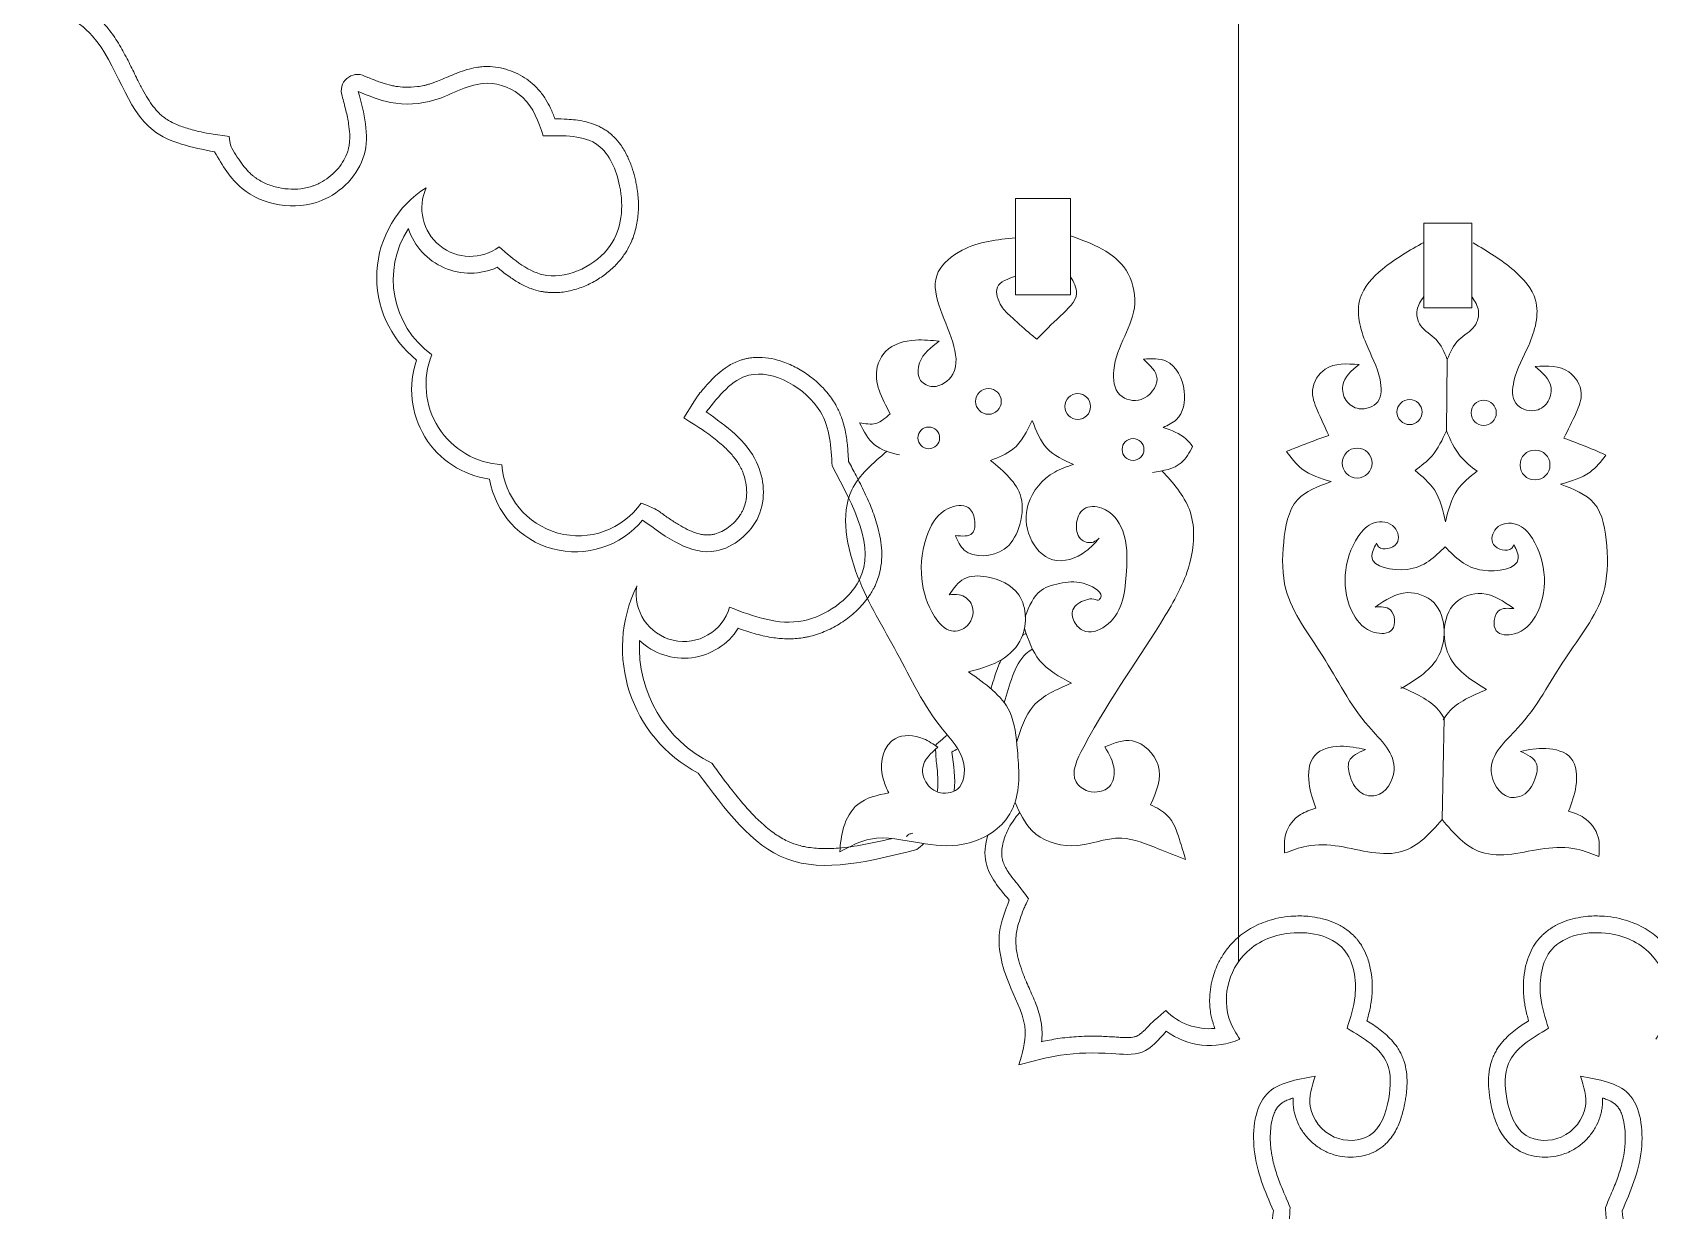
# Model space of a CAD drawing. Header units: millimetres. Extents: x -51923 to -51163, y -26833 to -26390.
# Drawn here: x -51610.03 to -51587.78, y -26590.62 to -26574.41 of the extents above; entities that cross this region are included whole.
import ezdxf

# ---------------------------------------------------------------- set-up
doc = ezdxf.new("R2010")
doc.units = ezdxf.units.MM
doc.header["$LTSCALE"] = 0.35

msp = doc.modelspace()

# ---------------------------------------------------------------- linework, layer by layer
at = {"lineweight": 13}
for p, q in [((-51593.437, -26560.653), (-51593.437, -26587.197)), ((-51590.567, -26578.908), (-51590.578, -26579.891)), ((-51590.61, -26583.848), (-51590.637, -26585.243))]:
    msp.add_line(p, q, dxfattribs=at)
for points in [[(-51596.506, -26576.696), (-51595.751, -26576.696), (-51595.751, -26578.021), (-51596.506, -26578.021)], [(-51590.889, -26577.032), (-51590.229, -26577.032), (-51590.229, -26578.199), (-51590.889, -26578.199)]]:
    msp.add_lwpolyline(points, close=True, dxfattribs=at)
for centre, radius in [((-51596.879, -26579.487), 0.177), ((-51595.651, -26579.557), 0.177), ((-51591.085, -26579.633), 0.173), ((-51590.065, -26579.644), 0.173), ((-51597.701, -26579.989), 0.15), ((-51594.89, -26580.149), 0.15), ((-51591.806, -26580.335), 0.206), ((-51589.359, -26580.362), 0.206)]:
    msp.add_circle(centre, radius, dxfattribs=at)
for centre, radius, start, end in [((-51605.561, -26575.21), 0.223, 63.8167, 198.9456), ((-51603.84, -26577.779), 1.456, 122.1143, 231.4557), ((-51604.009, -26576.825), 0.666, 155.2265, 306.6288), ((-51603.79, -26577.808), 1.278, 146.8202, 234.0549), ((-51604.009, -26576.825), 0.897, 198.4963, 294.466), ((-51603.511, -26579.253), 1.107, 158.29, 266.7044), ((-51603.576, -26579.327), 1.24, 160.7544, 262.2261), ((-51602.522, -26580.281), 1.055, 184.1631, 324.9701), ((-51602.563, -26580.361), 1.196, 189.3882, 320.6367), ((-51599.966, -26582.879), 1.948, 154.0839, 242.2892), ((-51601.07, -26582.135), 0.656, 170.5228, 343.6907), ((-51601.07, -26582.135), 0.886, 226.5261, 327.6707), ((-51599.891, -26582.861), 1.792, 177.3574, 243.646), ((-51593.841, -26587.278), 0.842, 224.8025, 275.28), ((-51593.832, -26587.333), 1.018, 233.7566, 293.8505)]:
    msp.add_arc(centre, radius, start, end, dxfattribs=at)
for points in [[(-51607.527, -26576.052), (-51608.367, -26575.759), (-51609.207, -26574.458), (-51610.034, -26573.925)], [(-51603.004, -26575.832), (-51603.284, -26575.305), (-51603.776, -26575.109), (-51604.498, -26575.338), (-51605.106, -26575.371), (-51605.549, -26575.223)], [(-51605.549, -26575.223), (-51605.469, -26576.094), (-51606.057, -26576.723), (-51607.149, -26576.556), (-51607.527, -26576.052)], [(-51603.612, -26577.359), (-51602.955, -26577.753), (-51602.085, -26577.343), (-51601.954, -26576.52), (-51602.249, -26575.963), (-51603.004, -26575.832)], [(-51596.506, -26577.236), (-51597.243, -26577.407), (-51597.57, -26577.705), (-51597.371, -26578.672), (-51597.371, -26579.112), (-51597.641, -26579.282), (-51597.812, -26579.197), (-51597.826, -26578.956), (-51597.556, -26578.658)], [(-51595.751, -26577.206), (-51594.985, -26577.682), (-51594.866, -26578.14), (-51595.155, -26579.057), (-51595.07, -26579.397), (-51594.777, -26579.459), (-51594.56, -26579.176), (-51594.747, -26578.904)], [(-51590.889, -26577.299), (-51591.459, -26577.667), (-51591.764, -26578.067), (-51591.683, -26578.691), (-51591.491, -26579.187), (-51591.523, -26579.491), (-51591.78, -26579.587), (-51591.956, -26579.475), (-51592.004, -26579.267), (-51591.78, -26578.979)], [(-51590.209, -26577.306), (-51589.647, -26577.687), (-51589.352, -26578.093), (-51589.446, -26578.716), (-51589.649, -26579.208), (-51589.623, -26579.512), (-51589.369, -26579.614), (-51589.191, -26579.506), (-51589.138, -26579.299), (-51589.356, -26579.006)], [(-51596.506, -26577.764), (-51596.755, -26577.916), (-51596.699, -26578.178), (-51596.575, -26578.315), (-51596.327, -26578.536), (-51596.214, -26578.632)], [(-51595.751, -26577.764), (-51595.667, -26578), (-51595.89, -26578.311), (-51596.214, -26578.632)], [(-51590.889, -26578.044), (-51590.982, -26578.228), (-51590.933, -26578.442), (-51590.72, -26578.636), (-51590.567, -26578.908)], [(-51590.225, -26578.051), (-51590.137, -26578.238), (-51590.19, -26578.45), (-51590.408, -26578.64), (-51590.567, -26578.908)], [(-51597.556, -26578.658), (-51597.883, -26578.643), (-51598.295, -26578.8), (-51598.409, -26579.013), (-51598.232, -26579.656)], [(-51594.747, -26578.904), (-51594.432, -26578.934), (-51594.185, -26579.344), (-51594.293, -26579.735), (-51594.476, -26579.844)], [(-51599.031, -26580.375), (-51599.191, -26579.631), (-51600.175, -26579.126), (-51600.761, -26579.631)], [(-51591.78, -26578.979), (-51592.244, -26579.043), (-51592.42, -26579.331), (-51592.356, -26579.603), (-51592.196, -26579.955)], [(-51589.356, -26579.006), (-51588.893, -26579.08), (-51588.723, -26579.372), (-51588.793, -26579.643), (-51588.961, -26579.991)], [(-51600.761, -26579.631), (-51600.069, -26580.322), (-51600.042, -26581.066), (-51600.627, -26581.545), (-51601.638, -26581.119)], [(-51598.232, -26579.656), (-51598.428, -26579.789), (-51598.652, -26579.782)], [(-51598.652, -26579.782), (-51598.448, -26580.083), (-51598.103, -26580.224)], [(-51596.277, -26579.748), (-51596.542, -26580.144), (-51596.85, -26580.298)], [(-51595.708, -26580.355), (-51596.072, -26580.134), (-51596.277, -26579.748)], [(-51594.476, -26579.844), (-51594.162, -26580.003), (-51594.07, -26580.109)], [(-51592.196, -26579.955), (-51592.628, -26580.115), (-51592.779, -26580.177)], [(-51591.01, -26580.438), (-51590.776, -26580.235), (-51590.578, -26579.891)], [(-51590.157, -26580.448), (-51590.387, -26580.239), (-51590.578, -26579.891)], [(-51588.961, -26579.991), (-51588.532, -26580.16), (-51588.383, -26580.226)], [(-51598.276, -26580.173), (-51598.759, -26580.704), (-51598.679, -26581.891), (-51598.138, -26582.945), (-51597.511, -26583.999), (-51597.222, -26584.458), (-51597.307, -26584.823), (-51597.574, -26584.865), (-51597.756, -26584.696), (-51597.784, -26584.528), (-51597.574, -26584.247)], [(-51594.07, -26580.109), (-51594.227, -26580.332), (-51594.622, -26580.464)], [(-51592.779, -26580.177), (-51592.565, -26580.416), (-51592.164, -26580.591)], [(-51588.383, -26580.226), (-51588.602, -26580.459), (-51589.007, -26580.626)], [(-51600.441, -26582.32), (-51599.43, -26582.506), (-51598.658, -26581.948), (-51599.031, -26580.375)], [(-51597.334, -26581.334), (-51597.213, -26581.532), (-51596.663, -26581.521), (-51596.465, -26581.235), (-51596.432, -26580.806), (-51596.85, -26580.298)], [(-51595.357, -26581.37), (-51595.539, -26581.55), (-51595.994, -26581.667), (-51596.306, -26581.357), (-51596.332, -26580.903), (-51595.968, -26580.459), (-51595.708, -26580.355)], [(-51594.492, -26580.442), (-51594.115, -26580.976), (-51594.098, -26581.672), (-51594.446, -26582.435), (-51595.569, -26584.243), (-51595.673, -26584.724), (-51595.506, -26584.849), (-51595.213, -26584.787), (-51595.15, -26584.557), (-51595.276, -26584.243)], [(-51591.01, -26580.438), (-51590.744, -26580.704), (-51590.591, -26581.142)], [(-51590.157, -26580.448), (-51590.429, -26580.707), (-51590.591, -26581.142)], [(-51592.164, -26580.591), (-51592.627, -26580.841), (-51592.817, -26581.426), (-51592.786, -26582.075), (-51592.279, -26582.992), (-51591.646, -26583.963), (-51591.298, -26584.564), (-51591.551, -26584.912), (-51591.741, -26584.88), (-51591.899, -26584.659), (-51591.915, -26584.437), (-51591.693, -26584.279)], [(-51589.007, -26580.626), (-51588.549, -26580.886), (-51588.372, -26581.475), (-51588.418, -26582.123), (-51588.945, -26583.029), (-51589.599, -26583.985), (-51589.961, -26584.579), (-51589.715, -26584.932), (-51589.525, -26584.905), (-51589.361, -26584.687), (-51589.341, -26584.466), (-51589.559, -26584.303)], [(-51597.42, -26582.148), (-51597.283, -26582.148), (-51597.117, -26582.27), (-51597.17, -26582.575), (-51597.388, -26582.645), (-51597.623, -26582.445), (-51597.796, -26581.929), (-51597.708, -26581.291), (-51597.433, -26580.96), (-51597.158, -26580.949), (-51597.07, -26581.114), (-51597.103, -26581.301), (-51597.334, -26581.334)], [(-51596.372, -26582.445), (-51596.155, -26582.089), (-51595.862, -26581.985), (-51595.527, -26582.006), (-51595.339, -26582.194), (-51595.366, -26582.22), (-51595.428, -26582.21), (-51595.542, -26582.22), (-51595.717, -26582.354), (-51595.686, -26582.539), (-51595.542, -26582.653), (-51595.232, -26582.55), (-51594.98, -26581.825), (-51595.032, -26581.266), (-51595.318, -26580.955), (-51595.565, -26580.968), (-51595.669, -26581.188), (-51595.591, -26581.396), (-51595.435, -26581.422), (-51595.357, -26581.37)], [(-51591.56, -26582.318), (-51591.349, -26582.355), (-51591.324, -26582.627), (-51591.572, -26582.665), (-51591.857, -26582.417), (-51591.792, -26581.346), (-51591.573, -26581.159), (-51591.292, -26581.221), (-51591.261, -26581.44), (-51591.511, -26581.487), (-51591.542, -26581.44)], [(-51589.649, -26582.339), (-51589.861, -26582.371), (-51589.892, -26582.643), (-51589.644, -26582.686), (-51589.354, -26582.444), (-51589.395, -26581.373), (-51589.61, -26581.18), (-51589.893, -26581.236), (-51589.929, -26581.455), (-51589.68, -26581.507), (-51589.647, -26581.461)], [(-51591.542, -26581.44), (-51591.605, -26581.627), (-51591.12, -26581.799), (-51590.595, -26581.487)], [(-51589.647, -26581.461), (-51589.589, -26581.65), (-51590.078, -26581.811), (-51590.595, -26581.487)], [(-51597.154, -26583.21), (-51596.747, -26583.068), (-51596.446, -26582.785), (-51596.463, -26582.148), (-51596.906, -26581.901), (-51597.213, -26581.928), (-51597.42, -26582.148)], [(-51591.207, -26583.44), (-51590.704, -26583.024), (-51590.608, -26582.64), (-51590.753, -26582.256), (-51591.113, -26582.119), (-51591.56, -26582.318)], [(-51590.026, -26583.453), (-51590.52, -26583.026), (-51590.608, -26582.64), (-51590.454, -26582.259), (-51590.091, -26582.131), (-51589.649, -26582.339)], [(-51595.736, -26583.365), (-51596.176, -26583.051), (-51596.384, -26582.612)], [(-51598.925, -26585.687), (-51598.5, -26585.51), (-51597.827, -26585.564), (-51597.225, -26585.581), (-51596.641, -26585.245), (-51596.517, -26585.015), (-51596.481, -26584.289), (-51596.587, -26583.759), (-51597.154, -26583.21)], [(-51596.491, -26584.182), (-51596.259, -26583.678), (-51595.736, -26583.365)], [(-51597.574, -26584.247), (-51597.774, -26584.13), (-51598.164, -26584.13), (-51598.305, -26584.289), (-51598.323, -26584.696), (-51598.252, -26584.873)], [(-51595.276, -26584.243), (-51594.899, -26584.159), (-51594.543, -26584.494), (-51594.648, -26585.038)], [(-51591.693, -26584.279), (-51592.041, -26584.232), (-51592.39, -26584.358), (-51592.468, -26584.741), (-51592.374, -26585.086)], [(-51589.559, -26584.303), (-51589.21, -26584.263), (-51588.864, -26584.397), (-51588.795, -26584.781), (-51588.896, -26585.124)], [(-51597.865, -26585.654), (-51599.654, -26585.784), (-51600.871, -26584.603)], [(-51598.252, -26584.873), (-51598.677, -26585.033), (-51598.872, -26585.351), (-51598.925, -26585.687)], [(-51596.513, -26585.005), (-51596.28, -26585.393), (-51595.736, -26585.602), (-51595.046, -26585.498), (-51594.543, -26585.644), (-51594.167, -26585.79)], [(-51594.648, -26585.038), (-51594.418, -26585.184), (-51594.25, -26585.518), (-51594.167, -26585.79)], [(-51592.374, -26585.086), (-51592.585, -26585.173), (-51592.788, -26585.438), (-51592.804, -26585.702)], [(-51588.896, -26585.124), (-51588.687, -26585.216), (-51588.49, -26585.485), (-51588.48, -26585.75)], [(-51592.804, -26585.702), (-51592.5, -26585.609), (-51592.055, -26585.609), (-51591.603, -26585.695), (-51591.182, -26585.679), (-51590.637, -26585.243)], [(-51588.48, -26585.75), (-51588.782, -26585.65), (-51589.226, -26585.64), (-51589.68, -26585.716), (-51590.101, -26585.691), (-51590.637, -26585.243)], [(-51596.461, -26588.617), (-51596.373, -26588.155), (-51596.571, -26587.561), (-51596.725, -26586.791), (-51596.593, -26586.351)], [(-51591.945, -26588.115), (-51591.835, -26587.67), (-51591.989, -26587.032), (-51592.782, -26586.812), (-51593.377, -26587.12), (-51593.597, -26587.604), (-51593.553, -26588.022), (-51593.421, -26588.264)], [(-51589.173, -26588.115), (-51589.283, -26587.67), (-51589.129, -26587.032), (-51588.336, -26586.812), (-51587.741, -26587.12), (-51587.521, -26587.604), (-51587.565, -26588.022), (-51587.697, -26588.264)], [(-51594.434, -26588.154), (-51594.765, -26588.441), (-51595.183, -26588.463), (-51595.888, -26588.485), (-51596.461, -26588.617)], [(-51592.385, -26588.775), (-51592.451, -26589.193), (-51592.121, -26589.611), (-51591.637, -26589.589), (-51591.372, -26589.083), (-51591.394, -26588.599), (-51591.945, -26588.115)], [(-51588.733, -26588.775), (-51588.666, -26589.193), (-51588.997, -26589.611), (-51589.481, -26589.589), (-51589.746, -26589.083), (-51589.724, -26588.599), (-51589.173, -26588.115)], [(-51592.958, -26590.625), (-51593.222, -26589.787), (-51593.046, -26589.017), (-51592.385, -26588.775)], [(-51588.16, -26590.625), (-51587.896, -26589.787), (-51588.072, -26589.017), (-51588.733, -26588.775)], [(-51591.945, -26592), (-51592.495, -26591.768), (-51592.892, -26591.438), (-51592.958, -26590.625)], [(-51589.173, -26592), (-51588.623, -26591.768), (-51588.226, -26591.438), (-51588.16, -26590.625)]]:
    msp.add_spline(points, degree=3, dxfattribs=at)
for points, knots in [([(-51607.328, -26575.839), (-51607.572, -26575.808), (-51607.66, -26575.791), (-51607.807, -26575.756), (-51607.869, -26575.74), (-51607.984, -26575.703), (-51608.037, -26575.683), (-51608.12, -26575.644), (-51608.152, -26575.626), (-51608.193, -26575.6), (-51608.205, -26575.592), (-51608.223, -26575.579), (-51608.23, -26575.573), (-51608.256, -26575.553), (-51608.274, -26575.537), (-51608.318, -26575.492), (-51608.344, -26575.462), (-51608.396, -26575.395), (-51608.421, -26575.358), (-51608.47, -26575.279), (-51608.494, -26575.237), (-51608.542, -26575.149), (-51608.566, -26575.102), (-51608.623, -26574.988), (-51608.656, -26574.919), (-51608.726, -26574.779), (-51608.763, -26574.708), (-51608.844, -26574.566), (-51608.887, -26574.495), (-51608.956, -26574.401), (-51608.975, -26574.376), (-51609.009, -26574.334), (-51609.023, -26574.318), (-51609.051, -26574.286), (-51609.066, -26574.271), (-51609.11, -26574.226), (-51609.14, -26574.197), (-51609.232, -26574.117), (-51609.295, -26574.07), (-51609.414, -26573.99), (-51609.469, -26573.956), (-51609.524, -26573.925)], [0, 0, 0, 0, 20.827922, 20.827922, 37.082676, 37.082676, 53.337431, 53.337431, 65.176135, 65.176135, 69.886015, 69.886015, 73.146908, 73.146908, 81.444572, 81.444572, 94.15865, 94.15865, 106.872727, 106.872727, 119.586805, 119.586805, 132.300882, 132.300882, 149.930005, 149.930005, 167.559128, 167.559128, 185.18825, 185.18825, 191.892681, 191.892681, 196.237875, 196.237875, 200.583069, 200.583069, 209.273457, 209.273457, 226.190553, 226.190553, 240.264664, 240.264664, 240.264664, 240.264664]), ([(-51602.843, -26575.599), (-51602.861, -26575.551), (-51602.882, -26575.502), (-51602.925, -26575.41), (-51602.948, -26575.368), (-51603, -26575.283), (-51603.03, -26575.242), (-51603.082, -26575.182), (-51603.1, -26575.163), (-51603.128, -26575.136), (-51603.137, -26575.127), (-51603.155, -26575.111), (-51603.164, -26575.103), (-51603.192, -26575.081), (-51603.211, -26575.066), (-51603.27, -26575.025), (-51603.312, -26575.001), (-51603.397, -26574.959), (-51603.442, -26574.941), (-51603.532, -26574.911), (-51603.579, -26574.899), (-51603.673, -26574.883), (-51603.721, -26574.879), (-51603.783, -26574.878), (-51603.796, -26574.878), (-51603.822, -26574.879), (-51603.835, -26574.88), (-51603.874, -26574.883), (-51603.899, -26574.887), (-51603.97, -26574.898), (-51604.013, -26574.909), (-51604.097, -26574.933), (-51604.137, -26574.947), (-51604.214, -26574.976), (-51604.251, -26574.992), (-51604.322, -26575.022), (-51604.356, -26575.036), (-51604.422, -26575.065), (-51604.454, -26575.078), (-51604.501, -26575.096), (-51604.516, -26575.101), (-51604.541, -26575.11), (-51604.551, -26575.113), (-51604.567, -26575.118), (-51604.574, -26575.12), (-51604.589, -26575.125), (-51604.596, -26575.127), (-51604.617, -26575.132), (-51604.632, -26575.136), (-51604.675, -26575.146), (-51604.705, -26575.151), (-51604.793, -26575.162), (-51604.853, -26575.165), (-51604.952, -26575.161), (-51604.992, -26575.157), (-51605.042, -26575.149), (-51605.052, -26575.147), (-51605.082, -26575.141), (-51605.102, -26575.136), (-51605.169, -26575.119), (-51605.217, -26575.104), (-51605.316, -26575.069), (-51605.366, -26575.049), (-51605.433, -26575.022), (-51605.448, -26575.016), (-51605.462, -26575.01)], [12.41467, 12.41467, 12.41467, 12.41467, 23.505651, 23.505651, 33.075733, 33.075733, 42.645814, 42.645814, 47.43397, 47.43397, 49.569366, 49.569366, 51.704763, 51.704763, 55.975556, 55.975556, 64.517142, 64.517142, 73.058728, 73.058728, 81.600314, 81.600314, 90.1419, 90.1419, 92.500503, 92.500503, 94.859106, 94.859106, 99.576312, 99.576312, 108.352195, 108.352195, 117.128078, 117.128078, 125.903961, 125.903961, 134.679844, 134.679844, 143.455726, 143.455726, 148.027221, 148.027221, 150.85791, 150.85791, 153.021356, 153.021356, 155.184802, 155.184802, 159.511693, 159.511693, 168.165476, 168.165476, 185.473042, 185.473042, 197.308233, 197.308233, 200.375111, 200.375111, 206.508867, 206.508867, 220.321158, 220.321158, 234.133449, 234.133449, 237.920214, 237.920214, 237.920214, 237.920214]), ([(-51605.772, -26575.282), (-51605.753, -26575.351), (-51605.736, -26575.418), (-51605.705, -26575.546), (-51605.692, -26575.609), (-51605.675, -26575.716), (-51605.67, -26575.763), (-51605.666, -26575.852), (-51605.667, -26575.893), (-51605.674, -26575.95), (-51605.676, -26575.968), (-51605.683, -26576.001), (-51605.686, -26576.017), (-51605.696, -26576.048), (-51605.701, -26576.064), (-51605.722, -26576.119), (-51605.742, -26576.158), (-51605.79, -26576.234), (-51605.818, -26576.271), (-51605.882, -26576.34), (-51605.917, -26576.373), (-51605.993, -26576.431), (-51606.033, -26576.457), (-51606.091, -26576.487), (-51606.107, -26576.495), (-51606.137, -26576.507), (-51606.151, -26576.513), (-51606.179, -26576.523), (-51606.193, -26576.528), (-51606.236, -26576.54), (-51606.265, -26576.547), (-51606.352, -26576.563), (-51606.411, -26576.567), (-51606.531, -26576.564), (-51606.59, -26576.557), (-51606.707, -26576.532), (-51606.763, -26576.514), (-51606.868, -26576.468), (-51606.917, -26576.441), (-51606.971, -26576.403), (-51606.981, -26576.395), (-51606.999, -26576.381), (-51607.007, -26576.374), (-51607.03, -26576.354), (-51607.044, -26576.341), (-51607.086, -26576.298), (-51607.112, -26576.267), (-51607.164, -26576.2), (-51607.189, -26576.163), (-51607.239, -26576.086), (-51607.264, -26576.045), (-51607.302, -26575.98), (-51607.315, -26575.958), (-51607.328, -26575.839)], [0, 0, 0, 0, 16.159956, 16.159956, 32.319912, 32.319912, 45.586663, 45.586663, 58.853413, 58.853413, 64.703752, 64.703752, 70.475677, 70.475677, 76.247603, 76.247603, 90.228334, 90.228334, 104.209066, 104.209066, 118.189798, 118.189798, 132.17053, 132.17053, 137.486546, 137.486546, 141.906076, 141.906076, 146.325606, 146.325606, 155.164666, 155.164666, 172.073031, 172.073031, 188.981396, 188.981396, 205.889761, 205.889761, 222.798125, 222.798125, 226.727118, 226.727118, 230.127567, 230.127567, 236.526757, 236.526757, 248.616898, 248.616898, 260.70704, 260.70704, 272.797181, 272.797181, 278.943334, 278.943334, 278.943334, 278.943334]), ([(-51603.638, -26577.641), (-51603.632, -26577.645), (-51603.627, -26577.65), (-51603.572, -26577.695), (-51603.521, -26577.736), (-51603.422, -26577.805), (-51603.376, -26577.835), (-51603.278, -26577.889), (-51603.226, -26577.914), (-51603.129, -26577.95), (-51603.084, -26577.963), (-51603.024, -26577.975), (-51603.009, -26577.978), (-51602.978, -26577.982), (-51602.962, -26577.984), (-51602.929, -26577.987), (-51602.913, -26577.988), (-51602.865, -26577.99), (-51602.833, -26577.99), (-51602.738, -26577.984), (-51602.675, -26577.974), (-51602.553, -26577.944), (-51602.493, -26577.924), (-51602.376, -26577.875), (-51602.319, -26577.846), (-51602.211, -26577.781), (-51602.159, -26577.744), (-51602.061, -26577.664), (-51602.015, -26577.62), (-51601.953, -26577.549), (-51601.933, -26577.525), (-51601.901, -26577.481), (-51601.887, -26577.462), (-51601.862, -26577.423), (-51601.85, -26577.403), (-51601.816, -26577.342), (-51601.796, -26577.301), (-51601.753, -26577.193), (-51601.734, -26577.126), (-51601.706, -26576.991), (-51601.699, -26576.923), (-51601.693, -26576.787), (-51601.695, -26576.718), (-51601.705, -26576.615), (-51601.71, -26576.579), (-51601.719, -26576.52), (-51601.724, -26576.496), (-51601.733, -26576.449), (-51601.739, -26576.425), (-51601.756, -26576.354), (-51601.77, -26576.306), (-51601.805, -26576.206), (-51601.827, -26576.153), (-51601.878, -26576.05), (-51601.908, -26576), (-51601.968, -26575.917), (-51601.997, -26575.882), (-51602.043, -26575.836), (-51602.057, -26575.823), (-51602.083, -26575.801), (-51602.093, -26575.792), (-51602.113, -26575.777), (-51602.122, -26575.771), (-51602.139, -26575.758), (-51602.148, -26575.753), (-51602.175, -26575.735), (-51602.193, -26575.725), (-51602.249, -26575.695), (-51602.288, -26575.679), (-51602.365, -26575.652), (-51602.404, -26575.642), (-51602.482, -26575.625), (-51602.521, -26575.618), (-51602.599, -26575.609), (-51602.637, -26575.605), (-51602.732, -26575.6), (-51602.788, -26575.599), (-51602.843, -26575.599)], [12.130874, 12.130874, 12.130874, 12.130874, 13.685096, 13.685096, 27.370192, 27.370192, 38.559306, 38.559306, 49.74842, 49.74842, 58.375556, 58.375556, 61.141905, 61.141905, 64.080372, 64.080372, 67.018839, 67.018839, 72.895774, 72.895774, 84.57057, 84.57057, 96.245367, 96.245367, 107.920164, 107.920164, 119.59496, 119.59496, 131.269757, 131.269757, 136.959166, 136.959166, 141.274829, 141.274829, 145.590492, 145.590492, 154.221818, 154.221818, 167.541208, 167.541208, 180.860598, 180.860598, 194.179988, 194.179988, 201.238664, 201.238664, 205.968082, 205.968082, 210.697499, 210.697499, 220.156335, 220.156335, 231.009564, 231.009564, 241.862794, 241.862794, 250.076522, 250.076522, 253.589524, 253.589524, 256.059331, 256.059331, 257.951914, 257.951914, 259.844496, 259.844496, 263.629662, 263.629662, 271.428626, 271.428626, 279.22759, 279.22759, 287.026555, 287.026555, 294.825519, 294.825519, 306.339404, 306.339404, 306.339404, 306.339404]), ([(-51598.804, -26580.312), (-51598.806, -26580.269), (-51598.809, -26580.224), (-51598.817, -26580.116), (-51598.823, -26580.051), (-51598.843, -26579.918), (-51598.857, -26579.851), (-51598.892, -26579.73), (-51598.911, -26579.678), (-51598.945, -26579.603), (-51598.956, -26579.58), (-51598.977, -26579.542), (-51598.985, -26579.526), (-51599.004, -26579.496), (-51599.013, -26579.481), (-51599.042, -26579.437), (-51599.063, -26579.408), (-51599.13, -26579.326), (-51599.179, -26579.274), (-51599.284, -26579.179), (-51599.341, -26579.135), (-51599.459, -26579.056), (-51599.521, -26579.021), (-51599.649, -26578.961), (-51599.715, -26578.936), (-51599.837, -26578.902), (-51599.893, -26578.892), (-51600.004, -26578.88), (-51600.061, -26578.879), (-51600.141, -26578.886), (-51600.164, -26578.889), (-51600.202, -26578.896), (-51600.218, -26578.9), (-51600.249, -26578.907), (-51600.264, -26578.912), (-51600.309, -26578.926), (-51600.338, -26578.937), (-51600.393, -26578.963), (-51600.42, -26578.977), (-51600.486, -26579.016), (-51600.523, -26579.043), (-51600.594, -26579.099), (-51600.628, -26579.129), (-51600.691, -26579.191), (-51600.721, -26579.223), (-51600.779, -26579.288), (-51600.807, -26579.32), (-51600.871, -26579.399), (-51600.907, -26579.445), (-51601.072, -26579.715)], [4.071581, 4.071581, 4.071581, 4.071581, 14.142728, 14.142728, 28.285456, 28.285456, 42.428184, 42.428184, 53.301947, 53.301947, 58.105348, 58.105348, 61.340185, 61.340185, 64.575022, 64.575022, 71.044697, 71.044697, 83.980998, 83.980998, 96.9173, 96.9173, 109.853602, 109.853602, 122.789903, 122.789903, 133.067078, 133.067078, 143.344253, 143.344253, 147.459544, 147.459544, 150.277723, 150.277723, 153.095902, 153.095902, 158.73226, 158.73226, 164.368618, 164.368618, 173.250188, 173.250188, 182.131758, 182.131758, 191.013328, 191.013328, 199.894898, 199.894898, 212.236481, 212.236481, 212.236481, 212.236481]), ([(-51601.072, -26579.715), (-51600.829, -26579.865), (-51600.765, -26579.911), (-51600.644, -26580.002), (-51600.587, -26580.048), (-51600.494, -26580.132), (-51600.455, -26580.17), (-51600.385, -26580.248), (-51600.355, -26580.287), (-51600.314, -26580.35), (-51600.301, -26580.373), (-51600.282, -26580.409), (-51600.276, -26580.423), (-51600.263, -26580.452), (-51600.257, -26580.466), (-51600.241, -26580.511), (-51600.232, -26580.541), (-51600.215, -26580.617), (-51600.208, -26580.662), (-51600.204, -26580.751), (-51600.207, -26580.796), (-51600.219, -26580.873), (-51600.228, -26580.907), (-51600.243, -26580.948), (-51600.246, -26580.958), (-51600.253, -26580.974), (-51600.256, -26580.981), (-51600.263, -26580.995), (-51600.266, -26581.001), (-51600.278, -26581.022), (-51600.286, -26581.036), (-51600.315, -26581.081), (-51600.339, -26581.111), (-51600.393, -26581.168), (-51600.423, -26581.194), (-51600.484, -26581.24), (-51600.517, -26581.26), (-51600.581, -26581.292), (-51600.613, -26581.304), (-51600.652, -26581.314), (-51600.66, -26581.316), (-51600.678, -26581.32), (-51600.687, -26581.321), (-51600.706, -26581.323), (-51600.715, -26581.324), (-51600.744, -26581.325), (-51600.763, -26581.325), (-51600.803, -26581.321), (-51600.824, -26581.318), (-51600.866, -26581.308), (-51600.889, -26581.302), (-51600.947, -26581.282), (-51600.984, -26581.267), (-51601.062, -26581.229), (-51601.102, -26581.207), (-51601.184, -26581.157), (-51601.227, -26581.13), (-51601.313, -26581.071), (-51601.357, -26581.04), (-51601.435, -26580.983), (-51601.468, -26580.959), (-51601.658, -26580.887)], [0, 0, 0, 0, 18.625159, 18.625159, 37.250318, 37.250318, 52.407809, 52.407809, 67.5653, 67.5653, 75.71746, 75.71746, 80.582542, 80.582542, 85.447624, 85.447624, 95.177789, 95.177789, 109.02787, 109.02787, 122.877952, 122.877952, 134.362069, 134.362069, 137.723417, 137.723417, 140.282444, 140.282444, 142.841471, 142.841471, 147.959525, 147.959525, 159.835205, 159.835205, 171.710886, 171.710886, 183.586566, 183.586566, 195.462246, 195.462246, 198.868715, 198.868715, 202.766303, 202.766303, 206.663891, 206.663891, 214.459068, 214.459068, 222.254244, 222.254244, 230.049421, 230.049421, 242.145753, 242.145753, 254.242085, 254.242085, 266.338417, 266.338417, 278.434748, 278.434748, 287.360654, 287.360654, 287.360654, 287.360654]), ([(-51600.321, -26582.609), (-51600.316, -26582.611), (-51600.31, -26582.613), (-51600.229, -26582.642), (-51600.153, -26582.667), (-51599.996, -26582.71), (-51599.915, -26582.728), (-51599.769, -26582.748), (-51599.704, -26582.754), (-51599.571, -26582.755), (-51599.503, -26582.751), (-51599.417, -26582.737), (-51599.399, -26582.734), (-51599.362, -26582.727), (-51599.344, -26582.723), (-51599.29, -26582.709), (-51599.254, -26582.698), (-51599.146, -26582.661), (-51599.075, -26582.63), (-51598.94, -26582.557), (-51598.875, -26582.516), (-51598.753, -26582.423), (-51598.696, -26582.373), (-51598.592, -26582.263), (-51598.545, -26582.204), (-51598.49, -26582.118), (-51598.476, -26582.096), (-51598.455, -26582.057), (-51598.447, -26582.041), (-51598.432, -26582.008), (-51598.425, -26581.991), (-51598.405, -26581.941), (-51598.393, -26581.908), (-51598.369, -26581.819), (-51598.358, -26581.764), (-51598.347, -26581.654), (-51598.346, -26581.599), (-51598.35, -26581.49), (-51598.356, -26581.435), (-51598.374, -26581.328), (-51598.386, -26581.275), (-51598.422, -26581.14), (-51598.449, -26581.059), (-51598.511, -26580.899), (-51598.546, -26580.82), (-51598.621, -26580.662), (-51598.66, -26580.584), (-51598.735, -26580.441), (-51598.769, -26580.376), (-51598.804, -26580.312)], [16.144001, 16.144001, 16.144001, 16.144001, 17.519915, 17.519915, 35.039829, 35.039829, 52.559744, 52.559744, 65.95772, 65.95772, 79.355696, 79.355696, 82.934044, 82.934044, 86.512392, 86.512392, 93.669089, 93.669089, 108.380904, 108.380904, 123.092719, 123.092719, 137.804535, 137.804535, 152.51635, 152.51635, 157.644149, 157.644149, 161.195686, 161.195686, 164.747224, 164.747224, 171.850298, 171.850298, 183.297707, 183.297707, 194.745115, 194.745115, 206.192524, 206.192524, 217.639933, 217.639933, 235.332157, 235.332157, 253.024382, 253.024382, 270.716606, 270.716606, 285.527642, 285.527642, 285.527642, 285.527642]), ([(-51596.361, -26582.678), (-51596.365, -26582.68), (-51596.368, -26582.682), (-51596.384, -26582.691), (-51596.398, -26582.699), (-51596.411, -26582.708)], [106.882471, 106.882471, 106.882471, 106.882471, 107.480225, 107.480225, 110.205583, 110.205583, 110.205583, 110.205583]), ([(-51596.274, -26582.894), (-51596.305, -26582.913), (-51596.535, -26583.084), (-51596.58, -26583.395), (-51596.664, -26583.632)], [109.106571, 109.106571, 109.106571, 109.106571, 117.580105, 176.942597, 176.942597, 176.942597, 176.942597]), ([(-51596.703, -26583.044), (-51596.704, -26583.046), (-51596.705, -26583.048), (-51596.723, -26583.084), (-51596.737, -26583.117), (-51596.763, -26583.184), (-51596.774, -26583.216), (-51596.8, -26583.295), (-51596.814, -26583.34), (-51596.833, -26583.403), (-51596.839, -26583.423), (-51596.844, -26583.442)], [136.707575, 136.707575, 136.707575, 136.707575, 137.15126, 137.15126, 144.390938, 144.390938, 151.630617, 151.630617, 161.97871, 161.97871, 166.869527, 166.869527, 166.869527, 166.869527]), ([(-51590.61, -26583.848), (-51590.632, -26583.808), (-51590.767, -26583.608), (-51591.01, -26583.502), (-51591.207, -26583.417)], [0.5138699, 0.5138699, 0.5138699, 0.5138699, 0.6903443, 1.4494971, 1.4494971, 1.4494971, 1.4494971]), ([(-51590.621, -26583.867), (-51590.6, -26583.831), (-51590.464, -26583.638), (-51590.224, -26583.537), (-51590.026, -26583.453)], [0.5307859, 0.5307859, 0.5307859, 0.5307859, 0.6903443, 1.4494971, 1.4494971, 1.4494971, 1.4494971]), ([(-51597.441, -26584.082), (-51597.447, -26584.085), (-51597.454, -26584.088), (-51597.471, -26584.098), (-51597.611, -26584.221), (-51597.611, -26584.221)], [253.574633, 253.574633, 253.574633, 253.574633, 255.195542, 255.195542, 258.114114, 258.114114, 258.114114, 258.114114]), ([(-51597.608, -26584.278), (-51597.6, -26584.424), (-51597.592, -26584.479), (-51597.58, -26584.593), (-51597.575, -26584.65), (-51597.574, -26584.739), (-51597.575, -26584.773), (-51597.579, -26584.82), (-51597.58, -26584.834), (-51597.583, -26584.852), (-51597.583, -26584.857), (-51597.584, -26584.861)], [1.670492, 1.670492, 1.670492, 1.670492, 15.621626, 15.621626, 31.243252, 31.243252, 41.163073, 41.163073, 45.586903, 45.586903, 46.964081, 46.964081, 46.964081, 46.964081]), ([(-51598.209, -26585.502), (-51598.213, -26585.503), (-51598.218, -26585.505), (-51598.35, -26585.536), (-51598.474, -26585.564), (-51598.715, -26585.608), (-51598.832, -26585.625), (-51599.028, -26585.641), (-51599.11, -26585.643), (-51599.266, -26585.637), (-51599.34, -26585.629), (-51599.438, -26585.609), (-51599.465, -26585.603), (-51599.514, -26585.589), (-51599.535, -26585.582), (-51599.57, -26585.57), (-51599.585, -26585.564), (-51599.614, -26585.552), (-51599.629, -26585.545), (-51599.672, -26585.525), (-51599.701, -26585.51), (-51599.785, -26585.461), (-51599.84, -26585.423), (-51599.949, -26585.337), (-51600.004, -26585.289), (-51600.111, -26585.184), (-51600.165, -26585.127), (-51600.271, -26585.006), (-51600.324, -26584.942), (-51600.457, -26584.775), (-51600.537, -26584.668), (-51600.641, -26584.528), (-51600.663, -26584.497), (-51600.686, -26584.467)], [21.838328, 21.838328, 21.838328, 21.838328, 22.91303, 22.91303, 52.165141, 52.165141, 81.417251, 81.417251, 103.748549, 103.748549, 126.079847, 126.079847, 135.004098, 135.004098, 142.211789, 142.211789, 147.366507, 147.366507, 152.521225, 152.521225, 162.830662, 162.830662, 182.63271, 182.63271, 202.434758, 202.434758, 222.236805, 222.236805, 242.038853, 242.038853, 272.137241, 272.137241, 280.549125, 280.549125, 280.549125, 280.549125]), ([(-51596.326, -26586.332), (-51596.451, -26586.162), (-51596.483, -26586.124), (-51596.543, -26586.051), (-51596.57, -26586.016), (-51596.612, -26585.955), (-51596.629, -26585.928), (-51596.656, -26585.877), (-51596.667, -26585.852), (-51596.679, -26585.819), (-51596.682, -26585.809), (-51596.687, -26585.792), (-51596.688, -26585.786), (-51596.691, -26585.772), (-51596.692, -26585.765), (-51596.695, -26585.744), (-51596.696, -26585.729), (-51596.697, -26585.686), (-51596.695, -26585.656), (-51596.686, -26585.595), (-51596.679, -26585.562), (-51596.66, -26585.497), (-51596.648, -26585.463), (-51596.618, -26585.396), (-51596.602, -26585.362), (-51596.562, -26585.293), (-51596.538, -26585.257), (-51596.503, -26585.209), (-51596.491, -26585.194), (-51596.47, -26585.168), (-51596.459, -26585.156), (-51596.449, -26585.144)], [0, 0, 0, 0, 11.72155, 11.72155, 23.4431, 23.4431, 33.037423, 33.037423, 42.631746, 42.631746, 46.901931, 46.901931, 49.800971, 49.800971, 52.700012, 52.700012, 58.498094, 58.498094, 68.761902, 68.761902, 79.02571, 79.02571, 89.289518, 89.289518, 99.553326, 99.553326, 111.202784, 111.202784, 116.207653, 116.207653, 120.784378, 120.784378, 120.784378, 120.784378]), ([(-51597.971, -26585.443), (-51597.972, -26585.444), (-51597.973, -26585.445), (-51597.986, -26585.456), (-51597.998, -26585.466), (-51598.011, -26585.476)], [117.821201, 117.821201, 117.821201, 117.821201, 118.082163, 118.082163, 121.959998, 121.959998, 121.959998, 121.959998]), ([(-51596.593, -26586.351), (-51596.732, -26586.188), (-51596.958, -26585.923), (-51596.927, -26585.586), (-51596.888, -26585.457)], [0, 0, 0, 0, 48.627714, 79.613324, 79.613324, 79.613324, 79.613324]), ([(-51596.149, -26588.3), (-51596.147, -26588.286), (-51596.146, -26588.272), (-51596.143, -26588.241), (-51596.142, -26588.222), (-51596.142, -26588.19), (-51596.142, -26588.175), (-51596.142, -26588.15), (-51596.143, -26588.139), (-51596.145, -26588.106), (-51596.147, -26588.085), (-51596.156, -26588.018), (-51596.165, -26587.974), (-51596.188, -26587.889), (-51596.201, -26587.848), (-51596.23, -26587.769), (-51596.245, -26587.731), (-51596.277, -26587.657), (-51596.293, -26587.621), (-51596.324, -26587.551), (-51596.339, -26587.517), (-51596.359, -26587.471), (-51596.364, -26587.459), (-51596.375, -26587.434), (-51596.38, -26587.421), (-51596.395, -26587.384), (-51596.404, -26587.359), (-51596.431, -26587.285), (-51596.447, -26587.236), (-51596.473, -26587.14), (-51596.484, -26587.093), (-51596.498, -26587.003), (-51596.502, -26586.959), (-51596.502, -26586.901), (-51596.502, -26586.886), (-51596.5, -26586.855), (-51596.499, -26586.84), (-51596.496, -26586.817), (-51596.495, -26586.81), (-51596.493, -26586.794), (-51596.492, -26586.787), (-51596.487, -26586.763), (-51596.484, -26586.747), (-51596.471, -26586.693), (-51596.458, -26586.652), (-51596.429, -26586.567), (-51596.413, -26586.523), (-51596.39, -26586.463), (-51596.384, -26586.449), (-51596.326, -26586.332)], [27.97726, 27.97726, 27.97726, 27.97726, 30.669965, 30.669965, 34.136913, 34.136913, 36.815131, 36.815131, 38.845714, 38.845714, 42.845835, 42.845835, 51.663009, 51.663009, 60.480183, 60.480183, 69.297358, 69.297358, 78.114532, 78.114532, 86.931706, 86.931706, 90.295549, 90.295549, 93.659391, 93.659391, 100.387077, 100.387077, 113.842447, 113.842447, 127.297817, 127.297817, 140.753187, 140.753187, 145.660599, 145.660599, 150.688249, 150.688249, 153.201229, 153.201229, 155.71421, 155.71421, 160.740171, 160.740171, 172.611186, 172.611186, 184.482201, 184.482201, 188.194731, 188.194731, 188.194731, 188.194731]), ([(-51591.671, -26588.011), (-51591.655, -26587.957), (-51591.641, -26587.9), (-51591.623, -26587.812), (-51591.618, -26587.784), (-51591.611, -26587.736), (-51591.608, -26587.717), (-51591.602, -26587.659), (-51591.6, -26587.62), (-51591.598, -26587.541), (-51591.599, -26587.501), (-51591.605, -26587.403), (-51591.613, -26587.344), (-51591.637, -26587.228), (-51591.654, -26587.17), (-51591.694, -26587.069), (-51591.715, -26587.027), (-51591.751, -26586.966), (-51591.764, -26586.948), (-51591.786, -26586.917), (-51591.795, -26586.905), (-51591.814, -26586.883), (-51591.822, -26586.873), (-51591.84, -26586.854), (-51591.849, -26586.844), (-51591.877, -26586.817), (-51591.896, -26586.8), (-51591.956, -26586.752), (-51591.998, -26586.724), (-51592.085, -26586.677), (-51592.13, -26586.657), (-51592.222, -26586.623), (-51592.269, -26586.61), (-51592.364, -26586.589), (-51592.412, -26586.581), (-51592.531, -26586.568), (-51592.603, -26586.567), (-51592.731, -26586.573), (-51592.787, -26586.579), (-51592.898, -26586.598), (-51592.952, -26586.611), (-51593.089, -26586.652), (-51593.17, -26586.685), (-51593.322, -26586.769), (-51593.394, -26586.819), (-51593.484, -26586.899), (-51593.508, -26586.922), (-51593.548, -26586.966), (-51593.565, -26586.986), (-51593.598, -26587.026), (-51593.613, -26587.047), (-51593.658, -26587.111), (-51593.684, -26587.155), (-51593.746, -26587.276), (-51593.776, -26587.355), (-51593.81, -26587.483), (-51593.819, -26587.531), (-51593.832, -26587.628), (-51593.836, -26587.677), (-51593.836, -26587.794), (-51593.83, -26587.862), (-51593.813, -26587.953), (-51593.808, -26587.977), (-51593.797, -26588.019), (-51593.791, -26588.037), (-51593.781, -26588.067), (-51593.777, -26588.08), (-51593.77, -26588.1), (-51593.766, -26588.108), (-51593.763, -26588.116)], [14.27737, 14.27737, 14.27737, 14.27737, 26.910781, 26.910781, 32.812831, 32.812831, 36.596103, 36.596103, 44.162646, 44.162646, 51.72919, 51.72919, 62.755074, 62.755074, 73.780959, 73.780959, 82.273659, 82.273659, 86.156604, 86.156604, 88.82511, 88.82511, 91.069061, 91.069061, 93.313011, 93.313011, 97.800911, 97.800911, 106.733421, 106.733421, 115.665931, 115.665931, 124.59844, 124.59844, 133.53095, 133.53095, 146.846941, 146.846941, 157.433691, 157.433691, 168.020441, 168.020441, 184.75171, 184.75171, 201.482979, 201.482979, 207.807472, 207.807472, 212.751316, 212.751316, 217.69516, 217.69516, 227.582848, 227.582848, 243.559144, 243.559144, 252.797368, 252.797368, 262.035593, 262.035593, 274.81427, 274.81427, 279.333401, 279.333401, 282.828634, 282.828634, 285.213188, 285.213188, 286.790393, 286.790393, 286.790393, 286.790393]), ([(-51589.447, -26588.011), (-51589.463, -26587.957), (-51589.477, -26587.9), (-51589.495, -26587.812), (-51589.5, -26587.784), (-51589.507, -26587.736), (-51589.51, -26587.717), (-51589.516, -26587.659), (-51589.518, -26587.62), (-51589.52, -26587.541), (-51589.519, -26587.501), (-51589.513, -26587.403), (-51589.505, -26587.344), (-51589.481, -26587.228), (-51589.464, -26587.17), (-51589.424, -26587.069), (-51589.403, -26587.027), (-51589.366, -26586.966), (-51589.354, -26586.948), (-51589.332, -26586.917), (-51589.323, -26586.905), (-51589.304, -26586.883), (-51589.296, -26586.873), (-51589.278, -26586.854), (-51589.269, -26586.844), (-51589.241, -26586.817), (-51589.222, -26586.8), (-51589.162, -26586.752), (-51589.12, -26586.724), (-51589.033, -26586.677), (-51588.988, -26586.657), (-51588.896, -26586.623), (-51588.849, -26586.61), (-51588.754, -26586.589), (-51588.706, -26586.581), (-51588.587, -26586.568), (-51588.515, -26586.567), (-51588.387, -26586.573), (-51588.331, -26586.579), (-51588.22, -26586.598), (-51588.166, -26586.611), (-51588.029, -26586.652), (-51587.948, -26586.685), (-51587.795, -26586.769), (-51587.724, -26586.819), (-51587.634, -26586.899), (-51587.61, -26586.922), (-51587.57, -26586.966), (-51587.553, -26586.986), (-51587.52, -26587.026), (-51587.505, -26587.047), (-51587.46, -26587.111), (-51587.434, -26587.155), (-51587.372, -26587.276), (-51587.342, -26587.355), (-51587.308, -26587.483), (-51587.299, -26587.531), (-51587.286, -26587.628), (-51587.282, -26587.677), (-51587.282, -26587.794), (-51587.288, -26587.862), (-51587.305, -26587.953), (-51587.31, -26587.977), (-51587.321, -26588.019), (-51587.327, -26588.037), (-51587.337, -26588.067), (-51587.341, -26588.08), (-51587.348, -26588.1), (-51587.351, -26588.108), (-51587.355, -26588.116)], [14.27737, 14.27737, 14.27737, 14.27737, 26.910781, 26.910781, 32.812831, 32.812831, 36.596103, 36.596103, 44.162646, 44.162646, 51.72919, 51.72919, 62.755074, 62.755074, 73.780959, 73.780959, 82.273659, 82.273659, 86.156604, 86.156604, 88.82511, 88.82511, 91.069061, 91.069061, 93.313011, 93.313011, 97.800911, 97.800911, 106.733421, 106.733421, 115.665931, 115.665931, 124.59844, 124.59844, 133.53095, 133.53095, 146.846941, 146.846941, 157.433691, 157.433691, 168.020441, 168.020441, 184.75171, 184.75171, 201.482979, 201.482979, 207.807472, 207.807472, 212.751316, 212.751316, 217.69516, 217.69516, 227.582848, 227.582848, 243.559144, 243.559144, 252.797368, 252.797368, 262.035593, 262.035593, 274.81427, 274.81427, 279.333401, 279.333401, 282.828634, 282.828634, 285.213188, 285.213188, 286.790393, 286.790393, 286.790393, 286.790393]), ([(-51594.438, -26587.871), (-51594.633, -26588.033), (-51594.655, -26588.059), (-51594.699, -26588.108), (-51594.72, -26588.13), (-51594.755, -26588.164), (-51594.771, -26588.177), (-51594.799, -26588.199), (-51594.812, -26588.208), (-51594.828, -26588.217), (-51594.833, -26588.219), (-51594.839, -26588.222), (-51594.842, -26588.223), (-51594.847, -26588.225), (-51594.849, -26588.226), (-51594.853, -26588.228), (-51594.855, -26588.228), (-51594.862, -26588.23), (-51594.867, -26588.232), (-51594.884, -26588.236), (-51594.898, -26588.238), (-51594.93, -26588.241), (-51594.948, -26588.242), (-51594.988, -26588.243), (-51595.009, -26588.242), (-51595.054, -26588.24), (-51595.078, -26588.239), (-51595.116, -26588.236), (-51595.13, -26588.235), (-51595.152, -26588.234), (-51595.16, -26588.233), (-51595.186, -26588.232), (-51595.203, -26588.231), (-51595.254, -26588.228), (-51595.287, -26588.226), (-51595.389, -26588.223), (-51595.456, -26588.223), (-51595.573, -26588.225), (-51595.624, -26588.227), (-51595.714, -26588.233), (-51595.755, -26588.236), (-51595.838, -26588.245), (-51595.88, -26588.25), (-51596, -26588.269), (-51596.075, -26588.283), (-51596.149, -26588.3)], [0, 0, 0, 0, 8.297185, 8.297185, 16.59437, 16.59437, 23.459114, 23.459114, 30.323857, 30.323857, 32.882279, 32.882279, 34.591329, 34.591329, 35.962785, 35.962785, 37.334241, 37.334241, 40.077153, 40.077153, 46.036802, 46.036802, 51.996451, 51.996451, 57.9561, 57.9561, 63.91575, 63.91575, 67.010096, 67.010096, 68.902695, 68.902695, 72.687891, 72.687891, 80.258284, 80.258284, 95.39907, 95.39907, 106.800999, 106.800999, 115.940104, 115.940104, 125.606461, 125.606461, 142.934635, 142.934635, 142.934635, 142.934635]), ([(-51592.686, -26589.074), (-51592.688, -26589.105), (-51592.688, -26589.138), (-51592.684, -26589.186), (-51592.683, -26589.199), (-51592.68, -26589.224), (-51592.678, -26589.235), (-51592.674, -26589.257), (-51592.672, -26589.268), (-51592.664, -26589.3), (-51592.658, -26589.321), (-51592.635, -26589.391), (-51592.614, -26589.438), (-51592.563, -26589.527), (-51592.534, -26589.569), (-51592.467, -26589.647), (-51592.43, -26589.683), (-51592.348, -26589.748), (-51592.304, -26589.777), (-51592.242, -26589.809), (-51592.228, -26589.816), (-51592.184, -26589.835), (-51592.155, -26589.845), (-51592.076, -26589.869), (-51592.025, -26589.879), (-51591.923, -26589.889), (-51591.872, -26589.889), (-51591.771, -26589.88), (-51591.721, -26589.87), (-51591.632, -26589.843), (-51591.594, -26589.828), (-51591.545, -26589.802), (-51591.533, -26589.796), (-51591.512, -26589.783), (-51591.503, -26589.777), (-51591.484, -26589.763), (-51591.474, -26589.757), (-51591.447, -26589.736), (-51591.43, -26589.721), (-51591.386, -26589.679), (-51591.361, -26589.65), (-51591.317, -26589.591), (-51591.297, -26589.561), (-51591.263, -26589.499), (-51591.247, -26589.467), (-51591.22, -26589.403), (-51591.209, -26589.371), (-51591.181, -26589.286), (-51591.168, -26589.233), (-51591.154, -26589.166), (-51591.151, -26589.152), (-51591.146, -26589.124), (-51591.144, -26589.112), (-51591.14, -26589.087), (-51591.138, -26589.075), (-51591.132, -26589.037), (-51591.129, -26589.012), (-51591.121, -26588.936), (-51591.119, -26588.884), (-51591.121, -26588.78), (-51591.125, -26588.727), (-51591.142, -26588.635), (-51591.151, -26588.595), (-51591.169, -26588.544), (-51591.173, -26588.532), (-51591.182, -26588.509), (-51591.187, -26588.498), (-51591.196, -26588.477), (-51591.201, -26588.467), (-51591.217, -26588.437), (-51591.228, -26588.417), (-51591.263, -26588.362), (-51591.288, -26588.329), (-51591.342, -26588.267), (-51591.37, -26588.238), (-51591.429, -26588.184), (-51591.459, -26588.159), (-51591.52, -26588.112), (-51591.552, -26588.089), (-51591.612, -26588.048), (-51591.642, -26588.029), (-51591.671, -26588.011)], [25.274573, 25.274573, 25.274573, 25.274573, 30.901921, 30.901921, 33.210988, 33.210988, 35.006527, 35.006527, 36.802067, 36.802067, 40.393146, 40.393146, 48.879004, 48.879004, 57.364861, 57.364861, 65.850719, 65.850719, 74.336576, 74.336576, 76.882805, 76.882805, 81.826193, 81.826193, 90.114183, 90.114183, 98.402173, 98.402173, 106.690164, 106.690164, 113.280848, 113.280848, 115.322274, 115.322274, 117.123728, 117.123728, 118.925182, 118.925182, 122.528091, 122.528091, 128.792685, 128.792685, 135.05728, 135.05728, 141.321874, 141.321874, 147.586468, 147.586468, 157.864245, 157.864245, 160.825188, 160.825188, 163.297509, 163.297509, 165.769831, 165.769831, 170.714474, 170.714474, 180.603759, 180.603759, 190.493045, 190.493045, 197.827745, 197.827745, 200.112382, 200.112382, 202.140131, 202.140131, 204.167879, 204.167879, 208.223375, 208.223375, 216.009046, 216.009046, 223.794717, 223.794717, 231.580387, 231.580387, 239.366058, 239.366058, 246.575972, 246.575972, 246.575972, 246.575972]), ([(-51588.432, -26589.074), (-51588.43, -26589.105), (-51588.43, -26589.138), (-51588.433, -26589.186), (-51588.435, -26589.199), (-51588.438, -26589.224), (-51588.44, -26589.235), (-51588.444, -26589.257), (-51588.446, -26589.268), (-51588.454, -26589.3), (-51588.46, -26589.321), (-51588.483, -26589.391), (-51588.504, -26589.438), (-51588.555, -26589.527), (-51588.584, -26589.569), (-51588.651, -26589.647), (-51588.688, -26589.683), (-51588.77, -26589.748), (-51588.814, -26589.777), (-51588.876, -26589.809), (-51588.89, -26589.816), (-51588.934, -26589.835), (-51588.963, -26589.845), (-51589.042, -26589.869), (-51589.093, -26589.879), (-51589.195, -26589.889), (-51589.246, -26589.889), (-51589.347, -26589.88), (-51589.397, -26589.87), (-51589.486, -26589.843), (-51589.524, -26589.828), (-51589.573, -26589.802), (-51589.584, -26589.796), (-51589.606, -26589.783), (-51589.615, -26589.777), (-51589.634, -26589.763), (-51589.644, -26589.757), (-51589.671, -26589.736), (-51589.688, -26589.721), (-51589.732, -26589.679), (-51589.756, -26589.65), (-51589.801, -26589.591), (-51589.82, -26589.561), (-51589.855, -26589.499), (-51589.87, -26589.467), (-51589.897, -26589.403), (-51589.909, -26589.371), (-51589.937, -26589.286), (-51589.95, -26589.233), (-51589.964, -26589.166), (-51589.967, -26589.152), (-51589.972, -26589.124), (-51589.974, -26589.112), (-51589.978, -26589.087), (-51589.98, -26589.075), (-51589.986, -26589.037), (-51589.989, -26589.012), (-51589.996, -26588.936), (-51589.999, -26588.884), (-51589.997, -26588.78), (-51589.993, -26588.727), (-51589.976, -26588.635), (-51589.967, -26588.595), (-51589.949, -26588.544), (-51589.945, -26588.532), (-51589.936, -26588.509), (-51589.931, -26588.498), (-51589.921, -26588.477), (-51589.916, -26588.467), (-51589.901, -26588.437), (-51589.89, -26588.417), (-51589.855, -26588.362), (-51589.83, -26588.329), (-51589.776, -26588.267), (-51589.748, -26588.238), (-51589.689, -26588.184), (-51589.659, -26588.159), (-51589.598, -26588.112), (-51589.566, -26588.089), (-51589.506, -26588.048), (-51589.476, -26588.029), (-51589.447, -26588.011)], [25.274573, 25.274573, 25.274573, 25.274573, 30.901921, 30.901921, 33.210988, 33.210988, 35.006527, 35.006527, 36.802067, 36.802067, 40.393146, 40.393146, 48.879004, 48.879004, 57.364861, 57.364861, 65.850719, 65.850719, 74.336576, 74.336576, 76.882805, 76.882805, 81.826193, 81.826193, 90.114183, 90.114183, 98.402173, 98.402173, 106.690164, 106.690164, 113.280848, 113.280848, 115.322274, 115.322274, 117.123728, 117.123728, 118.925182, 118.925182, 122.528091, 122.528091, 128.792685, 128.792685, 135.05728, 135.05728, 141.321874, 141.321874, 147.586468, 147.586468, 157.864245, 157.864245, 160.825188, 160.825188, 163.297509, 163.297509, 165.769831, 165.769831, 170.714474, 170.714474, 180.603759, 180.603759, 190.493045, 190.493045, 197.827745, 197.827745, 200.112382, 200.112382, 202.140131, 202.140131, 204.167879, 204.167879, 208.223375, 208.223375, 216.009046, 216.009046, 223.794717, 223.794717, 231.580387, 231.580387, 239.366058, 239.366058, 246.575972, 246.575972, 246.575972, 246.575972]), ([(-51592.729, -26590.579), (-51592.777, -26590.463), (-51592.807, -26590.395), (-51592.862, -26590.262), (-51592.887, -26590.196), (-51592.932, -26590.064), (-51592.951, -26589.997), (-51592.976, -26589.885), (-51592.984, -26589.839), (-51592.993, -26589.771), (-51592.995, -26589.75), (-51592.998, -26589.706), (-51593, -26589.684), (-51593.002, -26589.617), (-51593.001, -26589.573), (-51592.996, -26589.487), (-51592.99, -26589.446), (-51592.975, -26589.369), (-51592.965, -26589.333), (-51592.945, -26589.278), (-51592.935, -26589.257), (-51592.915, -26589.22), (-51592.904, -26589.204), (-51592.89, -26589.187), (-51592.887, -26589.184), (-51592.881, -26589.177), (-51592.878, -26589.174), (-51592.872, -26589.169), (-51592.87, -26589.166), (-51592.86, -26589.158), (-51592.854, -26589.153), (-51592.833, -26589.138), (-51592.818, -26589.128), (-51592.782, -26589.11), (-51592.763, -26589.101), (-51592.724, -26589.086), (-51592.705, -26589.08), (-51592.686, -26589.074)], [0, 0, 0, 0, 18.508231, 18.508231, 37.016461, 37.016461, 55.524692, 55.524692, 67.925727, 67.925727, 73.662111, 73.662111, 79.398494, 79.398494, 90.871261, 90.871261, 102.344028, 102.344028, 113.816795, 113.816795, 122.384273, 122.384273, 130.95175, 130.95175, 133.371278, 133.371278, 135.404262, 135.404262, 137.437246, 137.437246, 141.503213, 141.503213, 149.036169, 149.036169, 156.569125, 156.569125, 162.442396, 162.442396, 162.442396, 162.442396]), ([(-51588.389, -26590.579), (-51588.341, -26590.463), (-51588.311, -26590.395), (-51588.256, -26590.262), (-51588.231, -26590.196), (-51588.186, -26590.064), (-51588.167, -26589.997), (-51588.142, -26589.885), (-51588.134, -26589.839), (-51588.125, -26589.771), (-51588.123, -26589.75), (-51588.12, -26589.706), (-51588.118, -26589.684), (-51588.116, -26589.617), (-51588.116, -26589.573), (-51588.122, -26589.487), (-51588.128, -26589.446), (-51588.143, -26589.369), (-51588.153, -26589.333), (-51588.173, -26589.278), (-51588.182, -26589.257), (-51588.203, -26589.22), (-51588.214, -26589.204), (-51588.228, -26589.187), (-51588.231, -26589.184), (-51588.237, -26589.177), (-51588.24, -26589.174), (-51588.245, -26589.169), (-51588.248, -26589.166), (-51588.258, -26589.158), (-51588.264, -26589.153), (-51588.285, -26589.138), (-51588.3, -26589.128), (-51588.335, -26589.11), (-51588.355, -26589.101), (-51588.394, -26589.086), (-51588.412, -26589.08), (-51588.432, -26589.074)], [0, 0, 0, 0, 18.508231, 18.508231, 37.016461, 37.016461, 55.524692, 55.524692, 67.925727, 67.925727, 73.662111, 73.662111, 79.398494, 79.398494, 90.871261, 90.871261, 102.344028, 102.344028, 113.816795, 113.816795, 122.384273, 122.384273, 130.95175, 130.95175, 133.371278, 133.371278, 135.404262, 135.404262, 137.437246, 137.437246, 141.503213, 141.503213, 149.036169, 149.036169, 156.569125, 156.569125, 162.442396, 162.442396, 162.442396, 162.442396]), ([(-51591.723, -26591.801), (-51591.922, -26591.763), (-51591.975, -26591.744), (-51592.103, -26591.695), (-51592.177, -26591.666), (-51592.273, -26591.622), (-51592.298, -26591.611), (-51592.341, -26591.589), (-51592.358, -26591.58), (-51592.395, -26591.561), (-51592.414, -26591.55), (-51592.451, -26591.529), (-51592.469, -26591.518), (-51592.519, -26591.486), (-51592.55, -26591.465), (-51592.605, -26591.421), (-51592.629, -26591.399), (-51592.659, -26591.367), (-51592.668, -26591.356), (-51592.681, -26591.339), (-51592.686, -26591.333), (-51592.694, -26591.32), (-51592.698, -26591.314), (-51592.705, -26591.302), (-51592.708, -26591.296), (-51592.718, -26591.276), (-51592.723, -26591.262), (-51592.734, -26591.233), (-51592.738, -26591.217), (-51592.748, -26591.174), (-51592.752, -26591.145), (-51592.758, -26591.083), (-51592.759, -26591.049), (-51592.759, -26590.978), (-51592.757, -26590.94), (-51592.752, -26590.862), (-51592.748, -26590.821), (-51592.739, -26590.738), (-51592.734, -26590.695), (-51592.729, -26590.579)], [0, 0, 0, 0, 14.241753, 14.241753, 34.558543, 34.558543, 41.788802, 41.788802, 46.948063, 46.948063, 52.593461, 52.593461, 58.23886, 58.23886, 68.75111, 68.75111, 79.26336, 79.26336, 84.538972, 84.538972, 87.781009, 87.781009, 90.929574, 90.929574, 94.078139, 94.078139, 100.375268, 100.375268, 106.672398, 106.672398, 116.355925, 116.355925, 126.039451, 126.039451, 135.722978, 135.722978, 145.406504, 145.406504, 155.05706, 155.05706, 155.05706, 155.05706]), ([(-51589.395, -26591.801), (-51589.196, -26591.763), (-51589.142, -26591.744), (-51589.014, -26591.695), (-51588.941, -26591.666), (-51588.845, -26591.622), (-51588.82, -26591.611), (-51588.777, -26591.589), (-51588.76, -26591.58), (-51588.723, -26591.561), (-51588.704, -26591.55), (-51588.667, -26591.529), (-51588.649, -26591.518), (-51588.599, -26591.486), (-51588.568, -26591.465), (-51588.513, -26591.421), (-51588.489, -26591.399), (-51588.459, -26591.367), (-51588.45, -26591.356), (-51588.437, -26591.339), (-51588.432, -26591.333), (-51588.424, -26591.32), (-51588.42, -26591.314), (-51588.413, -26591.302), (-51588.41, -26591.296), (-51588.4, -26591.276), (-51588.395, -26591.262), (-51588.384, -26591.233), (-51588.38, -26591.217), (-51588.37, -26591.174), (-51588.366, -26591.145), (-51588.36, -26591.083), (-51588.359, -26591.049), (-51588.359, -26590.978), (-51588.361, -26590.94), (-51588.366, -26590.862), (-51588.37, -26590.821), (-51588.379, -26590.738), (-51588.384, -26590.695), (-51588.389, -26590.579)], [0, 0, 0, 0, 14.241753, 14.241753, 34.558543, 34.558543, 41.788802, 41.788802, 46.948063, 46.948063, 52.593461, 52.593461, 58.23886, 58.23886, 68.75111, 68.75111, 79.26336, 79.26336, 84.538972, 84.538972, 87.781009, 87.781009, 90.929574, 90.929574, 94.078139, 94.078139, 100.375268, 100.375268, 106.672398, 106.672398, 116.355925, 116.355925, 126.039451, 126.039451, 135.722978, 135.722978, 145.406504, 145.406504, 155.05706, 155.05706, 155.05706, 155.05706])]:
    msp.add_open_spline(points, degree=3, knots=knots, dxfattribs=at)
for points in [[(-51597.301, -26584.267), (-51597.328, -26584.282), (-51597.356, -26584.297), (-51597.384, -26584.312)], [(-51597.384, -26584.312), (-51597.357, -26584.492), (-51597.331, -26584.672), (-51597.35, -26584.85)], [(-51597.921, -26585.431), (-51597.938, -26585.435), (-51597.955, -26585.439), (-51597.971, -26585.443)], [(-51597.767, -26585.573), (-51597.8, -26585.601), (-51597.832, -26585.627), (-51597.865, -26585.654)]]:
    msp.add_open_spline(points, degree=3, dxfattribs=at)

doc.saveas('drawing.dxf')
